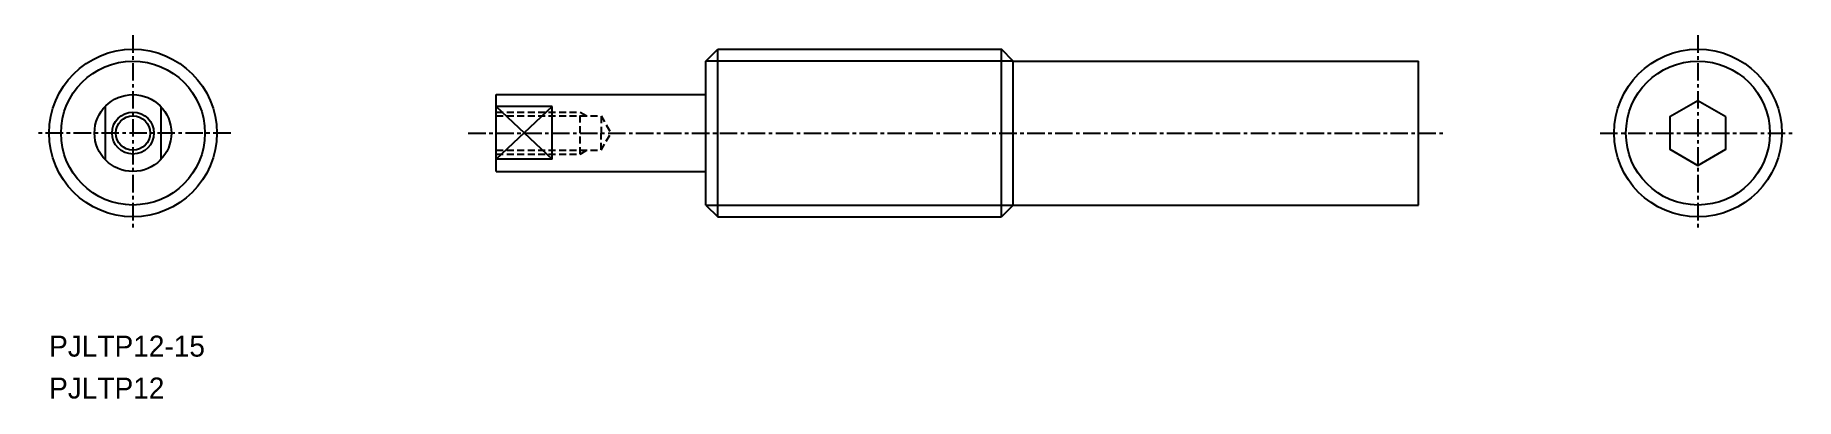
# Model space of a CAD drawing. Extents: x -6660 to -6534, y -133 to -107.
import ezdxf

# ---------------------------------------------------------------- set-up
doc = ezdxf.new("R2010")
doc.units = 0
doc.linetypes.add('CENTER', pattern=[2, 1.25, -0.25, 0.25, -0.25])
doc.linetypes.add('DASHED', pattern=[0.75, 0.5, -0.25])
doc.layers.get('0').update_dxf_attribs({"linetype": 'CONTINUOUS'})
doc.layers.add('CENTER', color=1, linetype='CENTER')

msp = doc.modelspace()

# ---------------------------------------------------------------- linework, layer by layer
at = {"color": 7, "linetype": 'CONTINUOUS'}
for p, q in [((-6612.02, -109.2), (-6611.17, -108.35)), ((-6611.17, -120.35), (-6611.17, -108.35)), ((-6611.17, -108.35), (-6590.87, -108.35)), ((-6590.87, -120.35), (-6590.87, -108.35)), ((-6590.02, -109.2), (-6590.87, -108.35)), ((-6612.02, -119.5), (-6612.02, -109.2)), ((-6590.02, -119.5), (-6590.02, -109.2)), ((-6590.02, -109.2), (-6561.02, -109.2)), ((-6561.02, -119.5), (-6561.02, -109.2)), ((-6627.02, -111.6), (-6612.02, -111.6)), ((-6627.02, -117.1), (-6627.02, -111.6)), ((-6655.02, -112.46), (-6655.02, -116.23)), ((-6651.02, -112.46), (-6651.02, -116.23)), ((-6623.02, -112.46), (-6627.02, -112.46)), ((-6623.02, -116.23), (-6623.02, -112.46)), ((-6623.02, -116.23), (-6627.02, -116.23)), ((-6627.02, -117.1), (-6612.02, -117.1)), ((-6612.02, -119.5), (-6611.17, -120.35)), ((-6599.55, -119.5), (-6599.55, -119.5)), ((-6590.02, -119.5), (-6590.87, -120.35)), ((-6590.02, -119.5), (-6561.02, -119.5)), ((-6586.27, -119.5), (-6586.27, -119.5)), ((-6611.17, -120.35), (-6590.87, -120.35))]:
    msp.add_line(p, q, dxfattribs=at)
at = {"color": 3}
for p, q in [((-6590.02, -109.2), (-6612.02, -109.2)), ((-6612.02, -119.5), (-6590.02, -119.5))]:
    msp.add_line(p, q, dxfattribs=at)
at = {"color": 3, "linetype": 'CONTINUOUS'}
for p, q in [((-6627.02, -112.46), (-6623.02, -116.23)), ((-6623.02, -112.46), (-6627.02, -116.23))]:
    msp.add_line(p, q, dxfattribs=at)
at = {"color": 3, "linetype": 'DASHED'}
for p, q in [((-6627.02, -112.85), (-6621.02, -112.85)), ((-6627.02, -113.12), (-6619.52, -113.12)), ((-6621.02, -112.85), (-6620.55, -113.12)), ((-6621.02, -115.85), (-6621.02, -112.85)), ((-6619.52, -113.12), (-6618.81, -114.35)), ((-6619.52, -113.15), (-6619.52, -114.35)), ((-6619.52, -115.58), (-6618.81, -114.35)), ((-6619.52, -115.55), (-6619.52, -114.35)), ((-6627.02, -115.58), (-6619.52, -115.58)), ((-6627.02, -115.85), (-6621.02, -115.85)), ((-6621.02, -115.85), (-6620.55, -115.58))]:
    msp.add_line(p, q, dxfattribs=at)
at = {"color": 7, "linetype": 'CONTINUOUS'}
msp.add_lwpolyline([(-6539.02, -113.19), (-6541.02, -112.04), (-6543.02, -113.19), (-6543.02, -115.5), (-6541.02, -116.66), (-6539.02, -115.5), (-6539.02, -113.19)], dxfattribs=at)
for centre, radius in [((-6653.02, -114.35), 6), ((-6541.02, -114.35), 6), ((-6541.02, -114.35), 5.15), ((-6653.02, -114.35), 2.75), ((-6653.02, -114.35), 1.23)]:
    msp.add_circle(centre, radius, dxfattribs=at)
at = {"color": 3}
msp.add_circle((-6653.02, -114.35), 5.15, dxfattribs=at)
at = {"color": 3, "linetype": 'CONTINUOUS'}
msp.add_circle((-6653.02, -114.35), 1.5, dxfattribs=at)
at = {"layer": 'CENTER', "color": 1, "linetype": 'CENTER'}
for p, q in [((-6653.02, -107.35), (-6653.02, -121.35)), ((-6541.02, -107.35), (-6541.02, -121.35)), ((-6646.02, -114.35), (-6660.02, -114.35)), ((-6629.02, -114.35), (-6559.02, -114.35)), ((-6548.02, -114.35), (-6534.02, -114.35))]:
    msp.add_line(p, q, dxfattribs=at)

# ---------------------------------------------------------------- texts
at = {"color": 7, "linetype": 'CONTINUOUS'}
for s, p in [('PJLTP12-15', (-6659.02, -130.35)), ('PJLTP12', (-6659.02, -133.35))]:
    msp.add_text(s, height=1.5, dxfattribs=at).set_placement(p)

doc.saveas('drawing.dxf')
